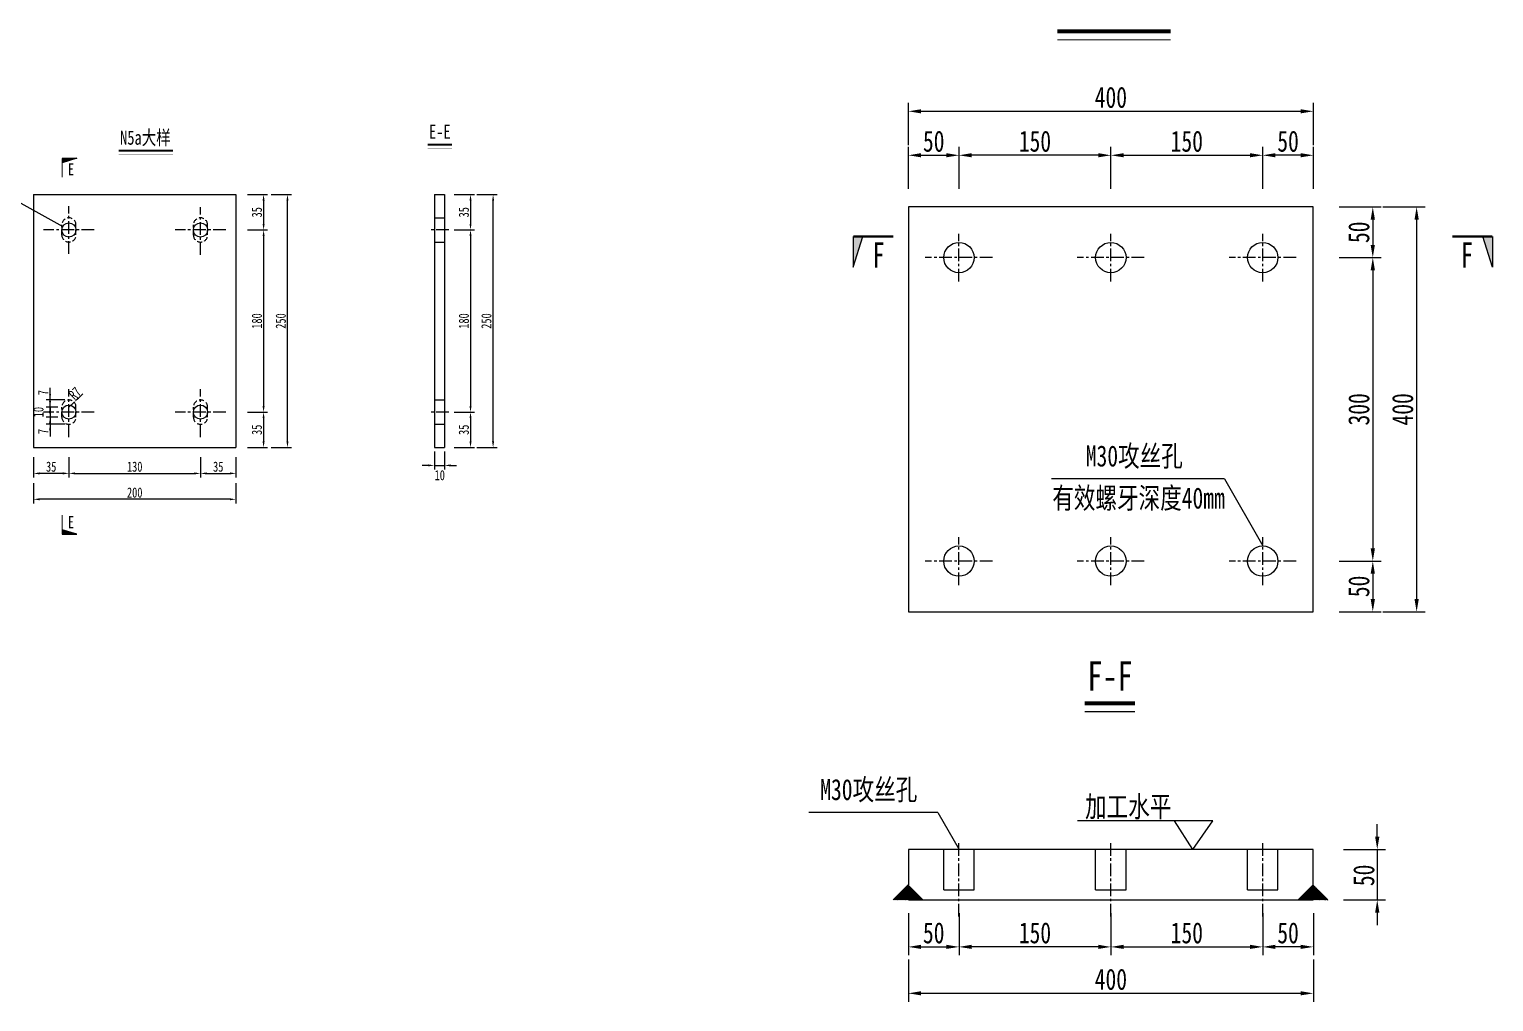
# Model space of a CAD drawing. Extents: x 98573 to 114325, y 0 to 100142.
# Drawn here: x 101014 to 102460, y 70707 to 71668 of the extents above; entities that cross this region are included whole.
import ezdxf
from ezdxf.enums import TextEntityAlignment as Align

# ---------------------------------------------------------------- set-up
doc = ezdxf.new("R2010")
doc.units = 0
doc.header["$MEASUREMENT"] = 0
doc.linetypes.add('CENTERX2', pattern=[4, 2.5, -0.5, 0.5, -0.5])
doc.linetypes.add('DASHED2', pattern=[0.375, 0.25, -0.125])
doc.layers.get('0').update_dxf_attribs({"lineweight": 13})
doc.layers.get('Defpoints').update_dxf_attribs({"color": 9, "lineweight": 5})
for name, color, linetype, lineweight in [('dashed', 4, 'DASHED2', 5), ('dim', 4, 'Continuous', 13), ('中心线', 2, 'CENTERX2', 15), ('文字', 7, 'Continuous', 5), ('文字说明', 7, 'Continuous', 5), ('标注', 4, 'Continuous', 13), ('钢板双线', 1, 'Continuous', 13)]:
    doc.layers.add(name, color=color, linetype=linetype, lineweight=lineweight)
doc.styles.get("Standard").update_dxf_attribs({"font": '仿宋_GB2312.ttf', "width": 0.75})
doc.dimstyles.new('0.1', dxfattribs={"dimscale": 0, "dimtxt": 2.5, "dimasz": 1.5, "dimexe": 1, "dimexo": 1, "dimgap": 0.4, "dimtad": 1, "dimdec": 1, "dimdsep": 46, "dimtxsty": 'Standard', "dimcen": 0.2, "dimclrd": 256, "dimclre": 256, "dimclrt": 256, "dimadec": 3, "dimazin": 2, "dimtfac": 1, "dimtdec": 1, "dimtmove": 2, "dimatfit": 3, "dimfxl": 4, "dimfxlon": 1, "dimtolj": 1, "dimtzin": 0, "dimlwd": -1, "dimlwe": -1, "dimarcsym": 0})

# ---------------------------------------------------------------- blocks, each defined once
blk = doc.blocks.new('*D1316')
at = {"layer": 'Defpoints', "color": 0, "transparency": 16777216}
for p in [(101217.8, 71504.9), (101182.8, 71469.9), (101245.1, 71469.9)]:
    blk.add_point(p, dxfattribs=at)
at = {"layer": '标注', "transparency": 16777216}
for p, q in [((101229.1, 71504.9), (101249.1, 71504.9)), ((101229.1, 71469.9), (101249.1, 71469.9))]:
    blk.add_line(p, q, dxfattribs=at)
at = {"layer": '标注', "color": 4, "transparency": 16777216}
blk.add_line((101245.1, 71498.9), (101245.1, 71475.9), dxfattribs=at)
for points in [[(101244.1, 71498.9), (101246.1, 71498.9), (101245.1, 71504.9)], [(101244.1, 71475.9), (101246.1, 71475.9), (101245.1, 71469.9)]]:
    blk.add_solid(points, dxfattribs=at)
at = {"layer": '标注', "transparency": 16777216, "insert": (101238.5, 71487.4), "char_height": 10, "attachment_point": 5, "rotation": 90}
blk.add_mtext('\\A1;35', dxfattribs=at)
blk = doc.blocks.new('*D1317')
at = {"layer": 'Defpoints', "color": 0, "transparency": 16777216}
for p in [(101172.8, 71469.9), (101182.8, 71289.9), (101245.1, 71289.9)]:
    blk.add_point(p, dxfattribs=at)
at = {"layer": '标注', "transparency": 16777216}
for p, q in [((101229.1, 71469.9), (101249.1, 71469.9)), ((101229.1, 71289.9), (101249.1, 71289.9))]:
    blk.add_line(p, q, dxfattribs=at)
at = {"layer": '标注', "color": 4, "transparency": 16777216}
blk.add_line((101245.1, 71463.9), (101245.1, 71295.9), dxfattribs=at)
for points in [[(101244.1, 71463.9), (101246.1, 71463.9), (101245.1, 71469.9)], [(101244.1, 71295.9), (101246.1, 71295.9), (101245.1, 71289.9)]]:
    blk.add_solid(points, dxfattribs=at)
at = {"layer": '标注', "transparency": 16777216, "insert": (101238.5, 71379.9), "char_height": 10, "attachment_point": 5, "rotation": 90}
blk.add_mtext('\\A1;180', dxfattribs=at)
blk = doc.blocks.new('*D1318')
at = {"layer": 'Defpoints', "color": 0, "transparency": 16777216}
for p in [(101172.8, 71289.9), (101217.8, 71254.9), (101245.1, 71254.9)]:
    blk.add_point(p, dxfattribs=at)
at = {"layer": '标注', "transparency": 16777216}
for p, q in [((101229.1, 71289.9), (101249.1, 71289.9)), ((101229.1, 71254.9), (101249.1, 71254.9))]:
    blk.add_line(p, q, dxfattribs=at)
at = {"layer": '标注', "color": 4, "transparency": 16777216}
blk.add_line((101245.1, 71283.9), (101245.1, 71260.9), dxfattribs=at)
for points in [[(101244.1, 71283.9), (101246.1, 71283.9), (101245.1, 71289.9)], [(101244.1, 71260.9), (101246.1, 71260.9), (101245.1, 71254.9)]]:
    blk.add_solid(points, dxfattribs=at)
at = {"layer": '标注', "transparency": 16777216, "insert": (101238.5, 71272.4), "char_height": 10, "attachment_point": 5, "rotation": 90}
blk.add_mtext('\\A1;35', dxfattribs=at)
blk = doc.blocks.new('*D1319')
at = {"layer": 'Defpoints', "color": 0, "transparency": 16777216}
for p in [(101052.8, 71289.9), (101017.8, 71254.9), (101017.8, 71229.3)]:
    blk.add_point(p, dxfattribs=at)
at = {"layer": '标注', "transparency": 16777216}
for p, q in [((101017.8, 71245.3), (101017.8, 71225.3)), ((101052.8, 71245.3), (101052.8, 71225.3))]:
    blk.add_line(p, q, dxfattribs=at)
at = {"layer": '标注', "color": 4, "transparency": 16777216}
blk.add_line((101046.8, 71229.3), (101023.8, 71229.3), dxfattribs=at)
for points in [[(101023.8, 71230.3), (101023.8, 71228.3), (101017.8, 71229.3)], [(101046.8, 71230.3), (101046.8, 71228.3), (101052.8, 71229.3)]]:
    blk.add_solid(points, dxfattribs=at)
at = {"layer": '标注', "transparency": 16777216, "insert": (101035.3, 71235.9), "char_height": 10, "attachment_point": 5}
blk.add_mtext('\\A1;35', dxfattribs=at)
blk = doc.blocks.new('*D1025')
at = {"layer": 'Defpoints', "color": 0, "transparency": 16777216}
for p in [(101052.8, 71289.9), (101182.8, 71289.9), (101182.8, 71229.3)]:
    blk.add_point(p, dxfattribs=at)
at = {"layer": '标注', "transparency": 16777216}
for p, q in [((101052.8, 71245.3), (101052.8, 71225.3)), ((101182.8, 71245.3), (101182.8, 71225.3))]:
    blk.add_line(p, q, dxfattribs=at)
at = {"layer": '标注', "color": 4, "transparency": 16777216}
blk.add_line((101058.8, 71229.3), (101176.8, 71229.3), dxfattribs=at)
for points in [[(101058.8, 71230.3), (101058.8, 71228.3), (101052.8, 71229.3)], [(101176.8, 71230.3), (101176.8, 71228.3), (101182.8, 71229.3)]]:
    blk.add_solid(points, dxfattribs=at)
at = {"layer": '标注', "transparency": 16777216, "insert": (101117.8, 71235.9), "char_height": 10, "attachment_point": 5}
blk.add_mtext('\\A1;130', dxfattribs=at)
blk = doc.blocks.new('*D1026')
at = {"layer": 'Defpoints', "color": 0, "transparency": 16777216}
for p in [(101182.8, 71289.9), (101217.8, 71254.9), (101217.8, 71229.3)]:
    blk.add_point(p, dxfattribs=at)
at = {"layer": '标注', "transparency": 16777216}
for p, q in [((101182.8, 71245.3), (101182.8, 71225.3)), ((101217.8, 71245.3), (101217.8, 71225.3))]:
    blk.add_line(p, q, dxfattribs=at)
at = {"layer": '标注', "color": 4, "transparency": 16777216}
blk.add_line((101188.8, 71229.3), (101211.8, 71229.3), dxfattribs=at)
for points in [[(101188.8, 71230.3), (101188.8, 71228.3), (101182.8, 71229.3)], [(101211.8, 71230.3), (101211.8, 71228.3), (101217.8, 71229.3)]]:
    blk.add_solid(points, dxfattribs=at)
at = {"layer": '标注', "transparency": 16777216, "insert": (101200.3, 71235.9), "char_height": 10, "attachment_point": 5}
blk.add_mtext('\\A1;35', dxfattribs=at)
blk = doc.blocks.new('*D1320')
at = {"layer": 'Defpoints', "color": 0, "transparency": 16777216}
for p in [(101017.8, 71254.9), (101217.8, 71254.9), (101017.8, 71203.7)]:
    blk.add_point(p, dxfattribs=at)
at = {"layer": '标注', "transparency": 16777216}
for p, q in [((101017.8, 71219.7), (101017.8, 71199.7)), ((101217.8, 71219.7), (101217.8, 71199.7))]:
    blk.add_line(p, q, dxfattribs=at)
at = {"layer": '标注', "color": 4, "transparency": 16777216}
blk.add_line((101211.8, 71203.7), (101023.8, 71203.7), dxfattribs=at)
for points in [[(101023.8, 71204.7), (101023.8, 71202.7), (101017.8, 71203.7)], [(101211.8, 71204.7), (101211.8, 71202.7), (101217.8, 71203.7)]]:
    blk.add_solid(points, dxfattribs=at)
at = {"layer": '标注', "transparency": 16777216, "insert": (101117.8, 71210.3), "char_height": 10, "attachment_point": 5}
blk.add_mtext('\\A1;200', dxfattribs=at)
blk = doc.blocks.new('*D1321')
at = {"layer": 'Defpoints', "color": 0, "transparency": 16777216}
for p in [(101217.8, 71504.9), (101268.7, 71504.9), (101217.8, 71254.9)]:
    blk.add_point(p, dxfattribs=at)
at = {"layer": '标注', "transparency": 16777216}
for p, q in [((101252.7, 71504.9), (101272.7, 71504.9)), ((101252.7, 71254.9), (101272.7, 71254.9))]:
    blk.add_line(p, q, dxfattribs=at)
at = {"layer": '标注', "color": 4, "transparency": 16777216}
blk.add_line((101268.7, 71260.9), (101268.7, 71498.9), dxfattribs=at)
for points in [[(101267.7, 71498.9), (101269.7, 71498.9), (101268.7, 71504.9)], [(101267.7, 71260.9), (101269.7, 71260.9), (101268.7, 71254.9)]]:
    blk.add_solid(points, dxfattribs=at)
at = {"layer": '标注', "transparency": 16777216, "insert": (101262.1, 71379.9), "char_height": 10, "attachment_point": 5, "rotation": 90}
blk.add_mtext('\\A1;250', dxfattribs=at)
blk = doc.blocks.new('*D1322')
at = {"layer": 'Defpoints', "color": 0, "transparency": 16777216}
for p in [(101423.8, 71504.9), (101423.8, 71469.9), (101449.5, 71469.9)]:
    blk.add_point(p, dxfattribs=at)
at = {"layer": '标注', "transparency": 16777216}
for p, q in [((101433.5, 71504.9), (101453.5, 71504.9)), ((101433.5, 71469.9), (101453.5, 71469.9))]:
    blk.add_line(p, q, dxfattribs=at)
at = {"layer": '标注', "color": 4, "transparency": 16777216}
blk.add_line((101449.5, 71498.9), (101449.5, 71475.9), dxfattribs=at)
for points in [[(101448.5, 71498.9), (101450.5, 71498.9), (101449.5, 71504.9)], [(101448.5, 71475.9), (101450.5, 71475.9), (101449.5, 71469.9)]]:
    blk.add_solid(points, dxfattribs=at)
at = {"layer": '标注', "transparency": 16777216, "insert": (101442.9, 71487.4), "char_height": 10, "attachment_point": 5, "rotation": 90}
blk.add_mtext('\\A1;35', dxfattribs=at)
blk = doc.blocks.new('*D1323')
at = {"layer": 'Defpoints', "color": 0, "transparency": 16777216}
for p in [(101423.8, 71469.9), (101419.2, 71289.9), (101449.5, 71289.9)]:
    blk.add_point(p, dxfattribs=at)
at = {"layer": '标注', "transparency": 16777216}
for p, q in [((101433.5, 71469.9), (101453.5, 71469.9)), ((101433.5, 71289.9), (101453.5, 71289.9))]:
    blk.add_line(p, q, dxfattribs=at)
at = {"layer": '标注', "color": 4, "transparency": 16777216}
blk.add_line((101449.5, 71463.9), (101449.5, 71295.9), dxfattribs=at)
for points in [[(101448.5, 71463.9), (101450.5, 71463.9), (101449.5, 71469.9)], [(101448.5, 71295.9), (101450.5, 71295.9), (101449.5, 71289.9)]]:
    blk.add_solid(points, dxfattribs=at)
at = {"layer": '标注', "transparency": 16777216, "insert": (101442.9, 71379.9), "char_height": 10, "attachment_point": 5, "rotation": 90}
blk.add_mtext('\\A1;180', dxfattribs=at)
blk = doc.blocks.new('*D1324')
at = {"layer": 'Defpoints', "color": 0, "transparency": 16777216}
for p in [(101419.2, 71289.9), (101418.8, 71254.9), (101449.5, 71254.9)]:
    blk.add_point(p, dxfattribs=at)
at = {"layer": '标注', "transparency": 16777216}
for p, q in [((101433.5, 71289.9), (101453.5, 71289.9)), ((101433.5, 71254.9), (101453.5, 71254.9))]:
    blk.add_line(p, q, dxfattribs=at)
at = {"layer": '标注', "color": 4, "transparency": 16777216}
blk.add_line((101449.5, 71283.9), (101449.5, 71260.9), dxfattribs=at)
for points in [[(101448.5, 71283.9), (101450.5, 71283.9), (101449.5, 71289.9)], [(101448.5, 71260.9), (101450.5, 71260.9), (101449.5, 71254.9)]]:
    blk.add_solid(points, dxfattribs=at)
at = {"layer": '标注', "transparency": 16777216, "insert": (101442.9, 71272.4), "char_height": 10, "attachment_point": 5, "rotation": 90}
blk.add_mtext('\\A1;35', dxfattribs=at)
blk = doc.blocks.new('*D1325')
at = {"layer": 'Defpoints', "color": 0, "transparency": 16777216}
for p in [(101423.8, 71504.9), (101471.8, 71504.9), (101423.8, 71254.9)]:
    blk.add_point(p, dxfattribs=at)
at = {"layer": '标注', "transparency": 16777216}
for p, q in [((101455.8, 71504.9), (101475.8, 71504.9)), ((101455.8, 71254.9), (101475.8, 71254.9))]:
    blk.add_line(p, q, dxfattribs=at)
at = {"layer": '标注', "color": 4, "transparency": 16777216}
blk.add_line((101471.8, 71260.9), (101471.8, 71498.9), dxfattribs=at)
for points in [[(101470.8, 71498.9), (101472.8, 71498.9), (101471.8, 71504.9)], [(101470.8, 71260.9), (101472.8, 71260.9), (101471.8, 71254.9)]]:
    blk.add_solid(points, dxfattribs=at)
at = {"layer": '标注', "transparency": 16777216, "insert": (101465.2, 71379.9), "char_height": 10, "attachment_point": 5, "rotation": 90}
blk.add_mtext('\\A1;250', dxfattribs=at)
blk = doc.blocks.new('*D1326')
at = {"layer": 'Defpoints', "color": 0, "transparency": 16777216}
for p in [(101413.8, 71254.9), (101423.8, 71254.9), (101423.8, 71237.2)]:
    blk.add_point(p, dxfattribs=at)
at = {"layer": '标注', "transparency": 16777216}
for p, q in [((101413.8, 71250.9), (101413.8, 71233.2)), ((101423.8, 71250.9), (101423.8, 71233.2))]:
    blk.add_line(p, q, dxfattribs=at)
at = {"layer": '标注', "color": 4, "transparency": 16777216}
for p, q in [((101407.8, 71237.2), (101401.8, 71237.2)), ((101413.8, 71237.2), (101423.8, 71237.2)), ((101429.8, 71237.2), (101435.8, 71237.2))]:
    blk.add_line(p, q, dxfattribs=at)
for points in [[(101407.8, 71238.2), (101407.8, 71236.2), (101413.8, 71237.2)], [(101429.8, 71238.2), (101429.8, 71236.2), (101423.8, 71237.2)]]:
    blk.add_solid(points, dxfattribs=at)
at = {"layer": '标注', "transparency": 16777216, "insert": (101419.1, 71227.5), "char_height": 10, "attachment_point": 5}
blk.add_mtext('\\A1;10', dxfattribs=at)
blk = doc.blocks.new('*D1272')
at = {"layer": 'Defpoints', "color": 0, "transparency": 16777216}
for p in [(102282, 71587.2), (101882, 71492.6), (102282, 71492.6)]:
    blk.add_point(p, dxfattribs=at)
at = {"layer": '标注', "transparency": 16777216}
for p, q in [((101882, 71553.8), (101882, 71595.5)), ((102282, 71553.8), (102282, 71595.5))]:
    blk.add_line(p, q, dxfattribs=at)
at = {"layer": '标注', "color": 4, "transparency": 16777216}
blk.add_line((101894.5, 71587.2), (102269.5, 71587.2), dxfattribs=at)
for points in [[(101894.5, 71589.2), (101894.5, 71585.1), (101882, 71587.2)], [(102269.5, 71589.2), (102269.5, 71585.1), (102282, 71587.2)]]:
    blk.add_solid(points, dxfattribs=at)
at = {"layer": '标注', "transparency": 16777216, "insert": (102082, 71600.9), "char_height": 20.83, "attachment_point": 5}
blk.add_mtext('\\A1;400', dxfattribs=at)
blk = doc.blocks.new('*D1273')
at = {"layer": 'Defpoints', "color": 0, "transparency": 16777216}
for p in [(102282, 71492.6), (102282, 71092.6), (102384, 71092.6)]:
    blk.add_point(p, dxfattribs=at)
at = {"layer": '标注', "transparency": 16777216}
for p, q in [((102350.7, 71492.6), (102392.3, 71492.6)), ((102350.7, 71092.6), (102392.3, 71092.6))]:
    blk.add_line(p, q, dxfattribs=at)
at = {"layer": '标注', "color": 4, "transparency": 16777216}
blk.add_line((102384, 71480.1), (102384, 71105.1), dxfattribs=at)
for points in [[(102381.9, 71480.1), (102386.1, 71480.1), (102384, 71492.6)], [(102381.9, 71105.1), (102386.1, 71105.1), (102384, 71092.6)]]:
    blk.add_solid(points, dxfattribs=at)
at = {"layer": '标注', "transparency": 16777216, "insert": (102370.2, 71292.6), "char_height": 20.83, "attachment_point": 5, "rotation": 90}
blk.add_mtext('\\A1;400', dxfattribs=at)
blk = doc.blocks.new('*D1006')
at = {"layer": 'Defpoints', "color": 0, "transparency": 16777216}
for p in [(102282, 70857.7), (102282, 70807.7), (102345.1, 70807.7)]:
    blk.add_point(p, dxfattribs=at)
at = {"layer": '标注', "color": 4, "transparency": 16777216}
for p, q in [((102345.1, 70870.2), (102345.1, 70882.7)), ((102345.1, 70857.7), (102345.1, 70807.7)), ((102345.1, 70795.2), (102345.1, 70782.7))]:
    blk.add_line(p, q, dxfattribs=at)
at = {"layer": '标注', "transparency": 16777216}
for p, q in [((102311.7, 70857.7), (102353.4, 70857.7)), ((102311.7, 70807.7), (102353.4, 70807.7))]:
    blk.add_line(p, q, dxfattribs=at)
at = {"layer": '标注', "color": 4, "transparency": 16777216}
for points in [[(102343, 70870.2), (102347.2, 70870.2), (102345.1, 70857.7)], [(102343, 70795.2), (102347.2, 70795.2), (102345.1, 70807.7)]]:
    blk.add_solid(points, dxfattribs=at)
at = {"layer": '标注', "transparency": 16777216, "insert": (102331.9, 70832), "char_height": 20.83, "attachment_point": 5, "rotation": 90}
blk.add_mtext('\\A1;50', dxfattribs=at)
blk = doc.blocks.new('*D1007')
at = {"layer": 'Defpoints', "color": 0, "transparency": 16777216}
for p in [(101882, 70758), (102282, 70758), (101882, 70715.4)]:
    blk.add_point(p, dxfattribs=at)
at = {"layer": '标注', "transparency": 16777216}
for p, q in [((101882, 70748.8), (101882, 70707.1)), ((102282, 70748.8), (102282, 70707.1))]:
    blk.add_line(p, q, dxfattribs=at)
at = {"layer": '标注', "color": 4, "transparency": 16777216}
blk.add_line((102269.5, 70715.4), (101894.5, 70715.4), dxfattribs=at)
for points in [[(101894.5, 70717.5), (101894.5, 70713.4), (101882, 70715.4)], [(102269.5, 70717.5), (102269.5, 70713.4), (102282, 70715.4)]]:
    blk.add_solid(points, dxfattribs=at)
at = {"layer": '标注', "transparency": 16777216, "insert": (102082, 70729.2), "char_height": 20.83, "attachment_point": 5}
blk.add_mtext('\\A1;400', dxfattribs=at)
blk = doc.blocks.new('2')
blk.add_hatch(color=256).paths.add_polyline_path([(284.16, 510.9), (287.79, 509.77), (287.79, 510.9)])
for p, q in [((287.79, 510.9), (284.16, 510.9)), ((284.16, 510.9), (287.79, 509.77))]:
    blk.add_line(p, q)
at = {"const_width": 0.3}
blk.add_lwpolyline([(287.79, 506.15), (287.79, 510.9)], dxfattribs=at)
at = {"width": 0.7}
blk.add_attdef('A', text='', height=3.5, dxfattribs=at).set_placement((285.6, 507.89), align=Align.MIDDLE_CENTER)
blk = doc.blocks.new('*D1342')
at = {"layer": 'Defpoints', "color": 0, "transparency": 16777216}
for p in [(101057.9, 71299.7), (101052.8, 71294.9)]:
    blk.add_point(p, dxfattribs=at)
at = {"layer": '标注', "color": 4, "transparency": 16777216}
for p, q in [((101052.8, 71294.9), (101057.9, 71299.7)), ((101062.2, 71303.8), (101066.6, 71307.9))]:
    blk.add_line(p, q, dxfattribs=at)
blk.add_solid([(101061.6, 71304.5), (101062.9, 71303.1), (101057.9, 71299.7)], dxfattribs=at)
at = {"layer": '标注', "transparency": 16777216, "insert": (101058.6, 71308.5), "char_height": 10, "attachment_point": 5, "rotation": 43.4056}
blk.add_mtext('\\A1;R7', dxfattribs=at)
blk = doc.blocks.new('*D1343')
at = {"layer": 'Defpoints', "color": 0, "transparency": 16777216}
for p in [(101034.2, 71284.9), (101045.8, 71294.9), (101045.8, 71284.9)]:
    blk.add_point(p, dxfattribs=at)
at = {"layer": '标注', "color": 4, "transparency": 16777216}
for p, q in [((101034.2, 71300.9), (101034.2, 71306.9)), ((101034.2, 71294.9), (101034.2, 71284.9)), ((101034.2, 71278.9), (101034.2, 71272.9))]:
    blk.add_line(p, q, dxfattribs=at)
at = {"layer": '标注', "transparency": 16777216}
for p, q in [((101041.8, 71294.9), (101030.2, 71294.9)), ((101041.8, 71284.9), (101030.2, 71284.9))]:
    blk.add_line(p, q, dxfattribs=at)
at = {"layer": '标注', "color": 4, "transparency": 16777216}
for points in [[(101033.2, 71300.9), (101035.2, 71300.9), (101034.2, 71294.9)], [(101033.2, 71278.9), (101035.2, 71278.9), (101034.2, 71284.9)]]:
    blk.add_solid(points, dxfattribs=at)
at = {"layer": '标注', "transparency": 16777216, "insert": (101022.8, 71289.9), "char_height": 10, "attachment_point": 5, "rotation": 90}
blk.add_mtext('\\A1;10', dxfattribs=at)
blk = doc.blocks.new('*D1357')
at = {"layer": 'Defpoints', "color": 0, "transparency": 16777216}
for p in [(101932, 71543.7), (101882, 71492.6), (101932, 71442.6)]:
    blk.add_point(p, dxfattribs=at)
at = {"layer": '标注', "transparency": 16777216}
for p, q in [((101882, 71510.4), (101882, 71552.1)), ((101932, 71510.4), (101932, 71552.1))]:
    blk.add_line(p, q, dxfattribs=at)
at = {"layer": '标注', "color": 4, "transparency": 16777216}
blk.add_line((101894.5, 71543.7), (101919.5, 71543.7), dxfattribs=at)
for points in [[(101894.5, 71545.8), (101894.5, 71541.7), (101882, 71543.7)], [(101919.5, 71545.8), (101919.5, 71541.7), (101932, 71543.7)]]:
    blk.add_solid(points, dxfattribs=at)
at = {"layer": '标注', "transparency": 16777216, "insert": (101907, 71557.5), "char_height": 20.83, "attachment_point": 5}
blk.add_mtext('\\A1;50', dxfattribs=at)
blk = doc.blocks.new('*D1040')
at = {"layer": 'Defpoints', "color": 0, "transparency": 16777216}
for p in [(101932, 71543.7), (101932, 71442.6), (102082, 71442.6)]:
    blk.add_point(p, dxfattribs=at)
at = {"layer": '标注', "transparency": 16777216}
for p, q in [((101932, 71510.4), (101932, 71552.1)), ((102082, 71510.4), (102082, 71552.1))]:
    blk.add_line(p, q, dxfattribs=at)
at = {"layer": '标注', "color": 4, "transparency": 16777216}
blk.add_line((102069.5, 71543.7), (101944.5, 71543.7), dxfattribs=at)
for points in [[(101944.5, 71545.8), (101944.5, 71541.7), (101932, 71543.7)], [(102069.5, 71545.8), (102069.5, 71541.7), (102082, 71543.7)]]:
    blk.add_solid(points, dxfattribs=at)
at = {"layer": '标注', "transparency": 16777216, "insert": (102007, 71557.5), "char_height": 20.83, "attachment_point": 5}
blk.add_mtext('\\A1;150', dxfattribs=at)
blk = doc.blocks.new('*D1041')
at = {"layer": 'Defpoints', "color": 0, "transparency": 16777216}
for p in [(102232, 71543.7), (102282, 71492.6), (102232, 71442.6)]:
    blk.add_point(p, dxfattribs=at)
at = {"layer": '标注', "transparency": 16777216}
for p, q in [((102232, 71510.4), (102232, 71552.1)), ((102282, 71510.4), (102282, 71552.1))]:
    blk.add_line(p, q, dxfattribs=at)
at = {"layer": '标注', "color": 4, "transparency": 16777216}
blk.add_line((102269.5, 71543.7), (102244.5, 71543.7), dxfattribs=at)
for points in [[(102244.5, 71545.8), (102244.5, 71541.7), (102232, 71543.7)], [(102269.5, 71545.8), (102269.5, 71541.7), (102282, 71543.7)]]:
    blk.add_solid(points, dxfattribs=at)
at = {"layer": '标注', "transparency": 16777216, "insert": (102257, 71557.5), "char_height": 20.83, "attachment_point": 5}
blk.add_mtext('\\A1;50', dxfattribs=at)
blk = doc.blocks.new('*D1042')
at = {"layer": 'Defpoints', "color": 0, "transparency": 16777216}
for p in [(102232, 71543.7), (102082, 71442.6), (102232, 71442.6)]:
    blk.add_point(p, dxfattribs=at)
at = {"layer": '标注', "transparency": 16777216}
for p, q in [((102082, 71510.4), (102082, 71552.1)), ((102232, 71510.4), (102232, 71552.1))]:
    blk.add_line(p, q, dxfattribs=at)
at = {"layer": '标注', "color": 4, "transparency": 16777216}
blk.add_line((102094.5, 71543.7), (102219.5, 71543.7), dxfattribs=at)
for points in [[(102094.5, 71545.8), (102094.5, 71541.7), (102082, 71543.7)], [(102219.5, 71545.8), (102219.5, 71541.7), (102232, 71543.7)]]:
    blk.add_solid(points, dxfattribs=at)
at = {"layer": '标注', "transparency": 16777216, "insert": (102157, 71557.5), "char_height": 20.83, "attachment_point": 5}
blk.add_mtext('\\A1;150', dxfattribs=at)
blk = doc.blocks.new('*D1043')
at = {"layer": 'Defpoints', "color": 0, "transparency": 16777216}
for p in [(101882, 70898.5), (101932, 70848.5), (101932, 70761.3)]:
    blk.add_point(p, dxfattribs=at)
at = {"layer": '标注', "transparency": 16777216}
for p, q in [((101882, 70794.7), (101882, 70753)), ((101932, 70794.7), (101932, 70753))]:
    blk.add_line(p, q, dxfattribs=at)
at = {"layer": '标注', "color": 4, "transparency": 16777216}
blk.add_line((101894.5, 70761.3), (101919.5, 70761.3), dxfattribs=at)
for points in [[(101894.5, 70763.4), (101894.5, 70759.3), (101882, 70761.3)], [(101919.5, 70763.4), (101919.5, 70759.3), (101932, 70761.3)]]:
    blk.add_solid(points, dxfattribs=at)
at = {"layer": '标注', "transparency": 16777216, "insert": (101907, 70775.1), "char_height": 20.83, "attachment_point": 5}
blk.add_mtext('\\A1;50', dxfattribs=at)
blk = doc.blocks.new('*D1044')
at = {"layer": 'Defpoints', "color": 0, "transparency": 16777216}
for p in [(101932, 70848.5), (102082, 70848.5), (101932, 70761.3)]:
    blk.add_point(p, dxfattribs=at)
at = {"layer": '标注', "transparency": 16777216}
for p, q in [((101932, 70794.7), (101932, 70753)), ((102082, 70794.7), (102082, 70753))]:
    blk.add_line(p, q, dxfattribs=at)
at = {"layer": '标注', "color": 4, "transparency": 16777216}
blk.add_line((102069.5, 70761.3), (101944.5, 70761.3), dxfattribs=at)
for points in [[(101944.5, 70763.4), (101944.5, 70759.3), (101932, 70761.3)], [(102069.5, 70763.4), (102069.5, 70759.3), (102082, 70761.3)]]:
    blk.add_solid(points, dxfattribs=at)
at = {"layer": '标注', "transparency": 16777216, "insert": (102007, 70775.1), "char_height": 20.83, "attachment_point": 5}
blk.add_mtext('\\A1;150', dxfattribs=at)
blk = doc.blocks.new('*D1045')
at = {"layer": 'Defpoints', "color": 0, "transparency": 16777216}
for p in [(102282, 70898.5), (102232, 70848.5), (102232, 70761.3)]:
    blk.add_point(p, dxfattribs=at)
at = {"layer": '标注', "transparency": 16777216}
for p, q in [((102232, 70794.7), (102232, 70753)), ((102282, 70794.7), (102282, 70753))]:
    blk.add_line(p, q, dxfattribs=at)
at = {"layer": '标注', "color": 4, "transparency": 16777216}
blk.add_line((102269.5, 70761.3), (102244.5, 70761.3), dxfattribs=at)
for points in [[(102244.5, 70763.4), (102244.5, 70759.3), (102232, 70761.3)], [(102269.5, 70763.4), (102269.5, 70759.3), (102282, 70761.3)]]:
    blk.add_solid(points, dxfattribs=at)
at = {"layer": '标注', "transparency": 16777216, "insert": (102257, 70775.1), "char_height": 20.83, "attachment_point": 5}
blk.add_mtext('\\A1;50', dxfattribs=at)
blk = doc.blocks.new('*D1046')
at = {"layer": 'Defpoints', "color": 0, "transparency": 16777216}
for p in [(102082, 70848.5), (102232, 70848.5), (102232, 70761.3)]:
    blk.add_point(p, dxfattribs=at)
at = {"layer": '标注', "transparency": 16777216}
for p, q in [((102082, 70794.7), (102082, 70753)), ((102232, 70794.7), (102232, 70753))]:
    blk.add_line(p, q, dxfattribs=at)
at = {"layer": '标注', "color": 4, "transparency": 16777216}
blk.add_line((102094.5, 70761.3), (102219.5, 70761.3), dxfattribs=at)
for points in [[(102094.5, 70763.4), (102094.5, 70759.3), (102082, 70761.3)], [(102219.5, 70763.4), (102219.5, 70759.3), (102232, 70761.3)]]:
    blk.add_solid(points, dxfattribs=at)
at = {"layer": '标注', "transparency": 16777216, "insert": (102157, 70775.1), "char_height": 20.83, "attachment_point": 5}
blk.add_mtext('\\A1;150', dxfattribs=at)
blk = doc.blocks.new('*D1358')
at = {"layer": 'Defpoints', "color": 0, "transparency": 16777216}
for p in [(102235.6, 71492.6), (102232, 71442.6), (102340.7, 71442.6)]:
    blk.add_point(p, dxfattribs=at)
at = {"layer": '标注', "transparency": 16777216}
for p, q in [((102307.4, 71492.6), (102349.1, 71492.6)), ((102307.4, 71442.6), (102349.1, 71442.6))]:
    blk.add_line(p, q, dxfattribs=at)
at = {"layer": '标注', "color": 4, "transparency": 16777216}
blk.add_line((102340.7, 71480.1), (102340.7, 71455.1), dxfattribs=at)
for points in [[(102338.6, 71480.1), (102342.8, 71480.1), (102340.7, 71492.6)], [(102338.6, 71455.1), (102342.8, 71455.1), (102340.7, 71442.6)]]:
    blk.add_solid(points, dxfattribs=at)
at = {"layer": '标注', "transparency": 16777216, "insert": (102327, 71467.6), "char_height": 20.83, "attachment_point": 5, "rotation": 90}
blk.add_mtext('\\A1;50', dxfattribs=at)
blk = doc.blocks.new('*D1359')
at = {"layer": 'Defpoints', "color": 0, "transparency": 16777216}
for p in [(102264.9, 71442.6), (102264.9, 71142.6), (102340.7, 71142.6)]:
    blk.add_point(p, dxfattribs=at)
at = {"layer": '标注', "transparency": 16777216}
for p, q in [((102307.4, 71442.6), (102349.1, 71442.6)), ((102307.4, 71142.6), (102349.1, 71142.6))]:
    blk.add_line(p, q, dxfattribs=at)
at = {"layer": '标注', "color": 4, "transparency": 16777216}
blk.add_line((102340.7, 71430.1), (102340.7, 71155.1), dxfattribs=at)
for points in [[(102338.6, 71430.1), (102342.8, 71430.1), (102340.7, 71442.6)], [(102338.6, 71155.1), (102342.8, 71155.1), (102340.7, 71142.6)]]:
    blk.add_solid(points, dxfattribs=at)
at = {"layer": '标注', "transparency": 16777216, "insert": (102327, 71292.6), "char_height": 20.83, "attachment_point": 5, "rotation": 90}
blk.add_mtext('\\A1;300', dxfattribs=at)
blk = doc.blocks.new('*D1360')
at = {"layer": 'Defpoints', "color": 0, "transparency": 16777216}
for p in [(102264.9, 71142.6), (102264.9, 71092.6), (102340.7, 71092.6)]:
    blk.add_point(p, dxfattribs=at)
at = {"layer": '标注', "transparency": 16777216}
for p, q in [((102307.4, 71142.6), (102349.1, 71142.6)), ((102307.4, 71092.6), (102349.1, 71092.6))]:
    blk.add_line(p, q, dxfattribs=at)
at = {"layer": '标注', "color": 4, "transparency": 16777216}
blk.add_line((102340.7, 71130.1), (102340.7, 71105.1), dxfattribs=at)
for points in [[(102338.6, 71130.1), (102342.8, 71130.1), (102340.7, 71142.6)], [(102338.6, 71105.1), (102342.8, 71105.1), (102340.7, 71092.6)]]:
    blk.add_solid(points, dxfattribs=at)
at = {"layer": '标注', "transparency": 16777216, "insert": (102327, 71117.6), "char_height": 20.83, "attachment_point": 5, "rotation": 90}
blk.add_mtext('\\A1;50', dxfattribs=at)
blk = doc.blocks.new('*D1110')
at = {"layer": 'Defpoints', "color": 0, "transparency": 16777216}
for p in [(101034.2, 71301.9), (101052.8, 71301.9), (101045.8, 71294.9)]:
    blk.add_point(p, dxfattribs=at)
at = {"layer": '标注', "color": 4, "transparency": 16777216}
for p, q in [((101034.2, 71307.9), (101034.2, 71313.9)), ((101034.2, 71294.9), (101034.2, 71301.9)), ((101034.2, 71288.9), (101034.2, 71282.9))]:
    blk.add_line(p, q, dxfattribs=at)
at = {"layer": '标注', "transparency": 16777216}
for p, q in [((101048.8, 71301.9), (101030.2, 71301.9)), ((101041.8, 71294.9), (101030.2, 71294.9))]:
    blk.add_line(p, q, dxfattribs=at)
at = {"layer": '标注', "color": 4, "transparency": 16777216}
for points in [[(101033.2, 71307.9), (101035.2, 71307.9), (101034.2, 71301.9)], [(101033.2, 71288.9), (101035.2, 71288.9), (101034.2, 71294.9)]]:
    blk.add_solid(points, dxfattribs=at)
at = {"layer": '标注', "transparency": 16777216, "insert": (101027.4, 71309.1), "char_height": 10, "attachment_point": 5, "rotation": 90}
blk.add_mtext('\\A1;7', dxfattribs=at)
blk = doc.blocks.new('*D899')
at = {"layer": 'Defpoints', "color": 0, "transparency": 16777216}
for p in [(101045.8, 71284.9), (101034.2, 71277.9), (101052.8, 71277.9)]:
    blk.add_point(p, dxfattribs=at)
at = {"layer": '标注', "color": 4, "transparency": 16777216}
for p, q in [((101034.2, 71290.9), (101034.2, 71296.9)), ((101034.2, 71284.9), (101034.2, 71277.9)), ((101034.2, 71271.9), (101034.2, 71265.9))]:
    blk.add_line(p, q, dxfattribs=at)
at = {"layer": '标注', "transparency": 16777216}
for p, q in [((101041.8, 71284.9), (101030.2, 71284.9)), ((101048.8, 71277.9), (101030.2, 71277.9))]:
    blk.add_line(p, q, dxfattribs=at)
at = {"layer": '标注', "color": 4, "transparency": 16777216}
for points in [[(101033.2, 71290.9), (101035.2, 71290.9), (101034.2, 71284.9)], [(101033.2, 71271.9), (101035.2, 71271.9), (101034.2, 71277.9)]]:
    blk.add_solid(points, dxfattribs=at)
at = {"layer": '标注', "transparency": 16777216, "insert": (101027.4, 71270.7), "char_height": 10, "attachment_point": 5, "rotation": 90}
blk.add_mtext('\\A1;7', dxfattribs=at)

msp = doc.modelspace()

# ---------------------------------------------------------------- hatches: boundary and pattern name
at = {"layer": '标注'}
h = msp.add_hatch(dxfattribs=at)
h.set_pattern_fill('ANSI31', color=256, scale=5, style=0)
h.set_pattern_definition([(45, (99592.3052, 73753.28406), (-0.44194174, 0.44194174), [])])
h.paths.add_polyline_path([(101881.92457, 70822.68765), (101881.92457, 70807.68765), (101896.92457, 70807.68765)])
h.paths.add_polyline_path([(101881.92457, 70822.68765), (101866.92457, 70807.68765), (101881.92457, 70807.68765)])
h = msp.add_hatch(dxfattribs=at)
h.set_pattern_fill('ANSI31', color=256, scale=5, style=0)
h.set_pattern_definition([(45, (99992.3052, 73753.28406), (-0.44194174, 0.44194174), [])])
h.paths.add_polyline_path([(102281.92457, 70822.68765), (102281.92457, 70807.68765), (102296.92457, 70807.68765)])
h.paths.add_polyline_path([(102281.92457, 70822.68765), (102266.92457, 70807.68765), (102281.92457, 70807.68765)])

# ---------------------------------------------------------------- linework, layer by layer
for centre in [(101052.79763, 71469.87072), (101182.79763, 71469.87072), (101052.79763, 71289.87072), (101182.79763, 71289.87072)]:
    msp.add_circle(centre, 7)
at = {"layer": 'dashed', "ltscale": 20}
for p, q in [((101045.79763, 71464.87072), (101045.79763, 71474.87072)), ((101059.79763, 71464.98528), (101059.79763, 71474.98528)), ((101175.79763, 71464.87072), (101175.79763, 71474.87072)), ((101189.79763, 71464.98528), (101189.79763, 71474.98528)), ((101045.79763, 71284.87072), (101045.79763, 71294.87072)), ((101059.79763, 71284.98528), (101059.79763, 71294.98528)), ((101175.79763, 71284.87072), (101175.79763, 71294.87072)), ((101189.79763, 71284.98528), (101189.79763, 71294.98528))]:
    msp.add_line(p, q, dxfattribs=at)
for centre, start, end in [((101052.79763, 71474.87072), 0, 180), ((101182.79763, 71474.87072), 0, 180), ((101052.79763, 71464.87072), 180, 0), ((101182.79763, 71464.87072), 180, 0), ((101052.79763, 71294.87072), 0, 180), ((101182.79763, 71294.87072), 0, 180), ((101052.79763, 71284.87072), 180, 0), ((101182.79763, 71284.87072), 180, 0)]:
    msp.add_arc(centre, 7, start, end, dxfattribs=at)
at = {"layer": 'dim'}
for q in [(102144.83509, 70885.79996), (102182.79825, 70885.79996)]:
    msp.add_line((102163.03661, 70857.68765), q, dxfattribs=at)
at = {"layer": '中心线', "ltscale": 5}
for p, q in [((101052.79763, 71446.22898), (101052.79763, 71493.51247)), ((101182.79763, 71445.18809), (101182.79763, 71492.47158)), ((101077.90333, 71469.87072), (101027.69193, 71469.87072)), ((101207.90333, 71469.87072), (101157.69193, 71469.87072)), ((101428.15763, 71469.87072), (101410.15652, 71469.87072)), ((101931.95511, 71418.9552), (101931.95511, 71466.23869)), ((102081.95511, 71418.9552), (102081.95511, 71466.23869)), ((102231.95511, 71418.9552), (102231.95511, 71466.23869)), ((101964.94401, 71442.59695), (101898.70543, 71442.59695)), ((102114.94401, 71442.59695), (102048.70543, 71442.59695)), ((102264.94401, 71442.59695), (102198.70543, 71442.59695)), ((101052.79763, 71265.18809), (101052.79763, 71312.47158)), ((101182.79763, 71265.18809), (101182.79763, 71312.47158)), ((101077.90333, 71289.87072), (101027.69193, 71289.87072)), ((101207.90333, 71289.87072), (101157.69193, 71289.87072)), ((101428.15763, 71289.87072), (101410.15652, 71289.87072)), ((101931.95511, 71118.9552), (101931.95511, 71166.23869)), ((102081.95511, 71118.9552), (102081.95511, 71166.23869)), ((102231.95511, 71118.9552), (102231.95511, 71166.23869)), ((101964.94401, 71142.59695), (101898.70543, 71142.59695)), ((102114.94401, 71142.59695), (102048.70543, 71142.59695)), ((102264.94401, 71142.59695), (102198.70543, 71142.59695)), ((101931.95511, 70791.36899), (101931.95511, 70865.32939)), ((102081.95511, 70791.36899), (102081.95511, 70865.32939)), ((102231.95511, 70791.36899), (102231.95511, 70865.32939))]:
    msp.add_line(p, q, dxfattribs=at)
at = {"layer": '文字'}
for points, const_width in [([(102029.11418, 71666.17394), (102141.00532, 71666.17394)], 4.16667), ([(101102.04594, 71548.16436), (101155.75369, 71548.16436)], 2), ([(101407.15474, 71554.05748), (101431.0343, 71554.05748)], 2), ([(102056.14508, 71002.04483), (102105.89415, 71002.04483)], 4.16667)]:
    msp.add_lwpolyline(points, dxfattribs=dict(at, const_width=const_width))
at = {"layer": '文字', "ltscale": 100}
for points, const_width in [([(102029.11418, 71657.84061), (102141.00532, 71657.84061)], 1.25), ([(101102.04594, 71544.16436), (101155.75369, 71544.16436)], 0.6), ([(101407.15474, 71550.05748), (101431.0343, 71550.05748)], 0.6), ([(102056.14508, 70993.7115), (102105.89415, 70993.7115)], 1.25)]:
    msp.add_lwpolyline(points, dxfattribs=dict(at, const_width=const_width))
at = {"layer": '标注'}
for p, q in [((101005.17902, 71496.2465), (101046.67422, 71473.26246)), ((102194.27743, 71223.98566), (102023.43752, 71223.98566)), ((102194.27743, 71223.98566), (102231.93128, 71157.55428)), ((101911.21828, 70894.27291), (101783.60318, 70894.27291)), ((101911.21828, 70894.27291), (101931.97925, 70857.64505)), ((102182.79825, 70885.79996), (102048.9639, 70885.79996))]:
    msp.add_line(p, q, dxfattribs=at)
for centre in [(101931.95511, 71442.59695), (102081.95511, 71442.59695), (102231.95511, 71442.59695), (101931.95511, 71142.59695), (102081.95511, 71142.59695), (102231.95511, 71142.59695)]:
    msp.add_circle(centre, 15, dxfattribs=at)
at = {"layer": '钢板双线'}
for p, q in [((101017.79763, 71504.87072), (101217.79763, 71504.87072)), ((101017.79763, 71504.87072), (101017.79763, 71254.87072)), ((101217.79763, 71504.87072), (101217.79763, 71254.87072)), ((101413.76475, 71504.87072), (101413.76475, 71254.87072)), ((101413.76475, 71504.87072), (101423.76475, 71504.87072)), ((101423.76475, 71504.87072), (101423.76475, 71254.87072)), ((101881.95511, 71492.59695), (101881.95511, 71092.59695)), ((102281.95511, 71492.59695), (101881.95511, 71492.59695)), ((102281.95511, 71092.59695), (102281.95511, 71492.59695)), ((101413.76475, 71481.87072), (101423.76475, 71481.87072)), ((101413.76475, 71457.87072), (101423.76475, 71457.87072)), ((101413.76475, 71301.87072), (101423.76475, 71301.87072)), ((101413.76475, 71277.87072), (101423.76475, 71277.87072)), ((101017.79763, 71254.87072), (101217.79763, 71254.87072)), ((101413.76475, 71254.87072), (101423.76475, 71254.87072)), ((101881.95511, 71092.59695), (102281.95511, 71092.59695)), ((101881.95511, 70857.68765), (101881.95511, 70807.68765)), ((102281.95511, 70857.68765), (101881.95511, 70857.68765)), ((101916.95511, 70817.68765), (101916.95511, 70857.68765)), ((101946.95511, 70817.68765), (101946.95511, 70857.68765)), ((102066.95511, 70817.68765), (102066.95511, 70857.68765)), ((102096.95511, 70817.68765), (102096.95511, 70857.68765)), ((102216.95511, 70817.68765), (102216.95511, 70857.68765)), ((102246.95511, 70817.68765), (102246.95511, 70857.68765)), ((102281.95511, 70807.68765), (102281.95511, 70857.68765)), ((101881.95511, 70807.68765), (102281.95511, 70807.68765)), ((101916.95511, 70817.68765), (101946.95511, 70817.68765)), ((102066.95511, 70817.68765), (102096.95511, 70817.68765)), ((102216.95511, 70817.68765), (102246.95511, 70817.68765))]:
    msp.add_line(p, q, dxfattribs=at)

# ---------------------------------------------------------------- block references
ref = msp.add_blockref('2', (102197.295, 69497.18905), dxfattribs=dict(xscale=-4, yscale=4, zscale=4))
ref.add_attrib('A', 'E', dxfattribs={"height": 12, "width": 0.7}).set_placement((101054.90233, 71529.85305), align=Align.MIDDLE_CENTER)
ref = msp.add_blockref('2', (106085.04928, 69065.20459), dxfattribs=dict(xscale=8.333333333333334, yscale=8.333333333333334, zscale=8.333333333333334, rotation=90))
ref.add_attrib('A', 'F', dxfattribs={"height": 25, "width": 0.7}).set_placement((101852.62991, 71445.18931), align=Align.MIDDLE_CENTER)
ref = msp.add_blockref('2', (98201.41001, 69065.20459), dxfattribs=dict(xscale=-8.333333333333334, yscale=8.333333333333334, zscale=8.333333333333334, rotation=270))
ref.add_attrib('A', 'F', dxfattribs={"height": 25, "width": 0.7}).set_placement((102433.82939, 71445.18931), align=Align.MIDDLE_CENTER)
ref = msp.add_blockref('2', (102197.295, 73212.70548), dxfattribs=dict(xscale=4, yscale=4, zscale=4, rotation=180))
ref.add_attrib('A', 'E', dxfattribs={"height": 12, "width": 0.7}).set_placement((101054.90233, 71181.14418), align=Align.MIDDLE_CENTER)

# ---------------------------------------------------------------- texts
at = {"layer": '文字说明', "width": 0.75}
for s, height, p in [('E-E', 14, (101408.43446, 71560.05748)), ('N5a大样', 14, (101103.32565, 71554.16436)), ('M30攻丝孔', 20.833333, (102057.22393, 71236.1304)), ('有效螺牙深度40mm', 20.833333, (102024.14443, 71194.56144)), ('F-F', 29.166667, (102058.81115, 71014.54483)), ('M30攻丝孔', 20.833333, (101794.93294, 70906.41765)), ('加工水平', 20.833333, (102056.48242, 70889.59731))]:
    msp.add_text(s, height=height, dxfattribs=at).set_placement(p)

# ---------------------------------------------------------------- dimensions: what is measured, and where the dimension line sits
at = {"layer": '标注'}
for base, p1, p2, override, picture, middle in [((102281.95511, 71587.15319), (101881.95511, 71492.59695), (102281.95511, 71492.59695), {"dimscale": 8.333333, "dimclrd": 4}, '*D1272', (102081.95511, 71600.90319)), ((101931.95511, 71543.7389), (101881.95511, 71492.59695), (101931.95511, 71442.59695), {"dimscale": 8.333333, "dimclrd": 4}, '*D1357', (101906.95511, 71557.4889)), ((101931.95511, 71543.7389), (102081.95511, 71442.59695), (101931.95511, 71442.59695), {"dimscale": 8.333333, "dimclrd": 4}, '*D1040', (102006.95511, 71557.4889)), ((101017.79763, 71229.31476), (101052.79763, 71289.87072), (101017.79763, 71254.87072), {"dimscale": 4, "dimclrd": 4}, '*D1319', (101035.29763, 71235.91476)), ((101182.79763, 71229.31476), (101052.79763, 71289.87072), (101182.79763, 71289.87072), {"dimscale": 4, "dimclrd": 4}, '*D1025', (101117.79763, 71235.91476)), ((101217.79763, 71229.31476), (101182.79763, 71289.87072), (101217.79763, 71254.87072), {"dimscale": 4, "dimclrd": 4}, '*D1026', (101200.29763, 71235.91476)), ((101017.79763, 71203.7278), (101217.79763, 71254.87072), (101017.79763, 71254.87072), {"dimscale": 4, "dimclrd": 4}, '*D1320', (101117.79763, 71210.3278)), ((101931.95511, 70761.34935), (101881.95511, 70898.45677), (101931.95511, 70848.45677), {"dimscale": 8.333333, "dimclrd": 4}, '*D1043', (101906.95511, 70775.09935)), ((101931.95511, 70761.34935), (102081.95511, 70848.45677), (101931.95511, 70848.45677), {"dimscale": 8.333333, "dimclrd": 4}, '*D1044', (102006.95511, 70775.09935)), ((101881.95511, 70715.44988), (102281.95511, 70757.98289), (101881.95511, 70757.98289), {"dimscale": 8.333333, "dimlfac": -1, "dimclrd": 4}, '*D1007', (102081.95511, 70729.19988))]:
    dim = msp.add_linear_dim(base=base, p1=p1, p2=p2, dimstyle='0.1', override=override, dxfattribs=at)
    dim.commit()
    dim.dimension.update_dxf_attribs({"geometry": picture, "text_midpoint": middle})
for base, p1, p2, angle, override, picture, middle in [((102231.95511, 71543.7389), (102081.95511, 71442.59695), (102231.95511, 71442.59695), 180, {"dimscale": 8.333333, "dimclrd": 4}, '*D1042', (102156.95511, 71557.4889)), ((102231.95511, 71543.7389), (102281.95511, 71492.59695), (102231.95511, 71442.59695), 180, {"dimscale": 8.333333, "dimclrd": 4}, '*D1041', (102256.95511, 71557.4889)), ((101245.14472, 71469.87072), (101217.79763, 71504.87072), (101182.79763, 71469.87072), 90, {"dimscale": 4, "dimclrd": 4}, '*D1316', (101238.54472, 71487.37072)), ((101268.74071, 71504.87072), (101217.79763, 71254.87072), (101217.79763, 71504.87072), 90, {"dimscale": 4, "dimclrd": 4}, '*D1321', (101262.14071, 71379.87072)), ((101449.45704, 71469.87072), (101423.76475, 71504.87072), (101423.76475, 71469.87072), 90, {"dimscale": 4, "dimclrd": 4}, '*D1322', (101442.85704, 71487.37072)), ((101471.75945, 71504.87072), (101423.76475, 71254.87072), (101423.76475, 71504.87072), 90, {"dimscale": 4, "dimclrd": 4}, '*D1325', (101465.15945, 71379.87072)), ((102340.72172, 71442.59695), (102235.5851, 71492.59695), (102231.95511, 71442.59695), 90, {"dimscale": 8.333333, "dimclrd": 4}, '*D1358', (102326.97172, 71467.59695)), ((102383.98571, 71092.59695), (102281.95511, 71492.59695), (102281.95511, 71092.59695), 90, {"dimscale": 8.333333, "dimclrd": 4}, '*D1273', (102370.23571, 71292.59695)), ((101245.14472, 71289.87072), (101172.79763, 71469.87072), (101182.79763, 71289.87072), 90, {"dimscale": 4, "dimclrd": 4}, '*D1317', (101238.54472, 71379.87072)), ((101449.45704, 71289.87072), (101423.76475, 71469.87072), (101419.15707, 71289.87072), 90, {"dimscale": 4, "dimclrd": 4}, '*D1323', (101442.85704, 71379.87072)), ((102340.72172, 71142.59695), (102264.94401, 71442.59695), (102264.94401, 71142.59695), 90, {"dimscale": 8.333333, "dimclrd": 4}, '*D1359', (102326.97172, 71292.59695)), ((101034.16627, 71284.87072), (101045.79763, 71294.87072), (101045.79763, 71284.87072), 90, {"dimscale": 4, "dimclrd": 4}, '*D1343', (101022.76627, 71289.87072)), ((101245.14472, 71254.87072), (101172.79763, 71289.87072), (101217.79763, 71254.87072), 90, {"dimscale": 4, "dimclrd": 4}, '*D1318', (101238.54472, 71272.37072)), ((101449.45704, 71254.87072), (101419.15707, 71289.87072), (101418.76475, 71254.87072), 90, {"dimscale": 4, "dimclrd": 4}, '*D1324', (101442.85704, 71272.37072)), ((102340.72172, 71092.59695), (102264.94401, 71142.59695), (102264.94401, 71092.59695), 90, {"dimscale": 8.333333, "dimclrd": 4}, '*D1360', (102326.97172, 71117.59695)), ((102231.95511, 70761.34935), (102281.95511, 70898.45677), (102231.95511, 70848.45677), 180, {"dimscale": 8.333333, "dimclrd": 4}, '*D1045', (102256.95511, 70775.09935)), ((102231.95511, 70761.34935), (102081.95511, 70848.45677), (102231.95511, 70848.45677), 180, {"dimscale": 8.333333, "dimclrd": 4}, '*D1046', (102156.95511, 70775.09935))]:
    dim = msp.add_linear_dim(base=base, p1=p1, p2=p2, angle=angle, dimstyle='0.1', override=override, dxfattribs=at)
    dim.commit()
    dim.dimension.update_dxf_attribs({"geometry": picture, "text_midpoint": middle})
for base, p1, p2, angle, override, picture, middle in [((101034.16627, 71301.87072), (101045.79763, 71294.87072), (101052.79763, 71301.87072), 90, {"dimscale": 4, "dimclrd": 4}, '*D1110', (101027.38677, 71309.06456)), ((101034.16627, 71277.87072), (101045.79763, 71284.87072), (101052.79763, 71277.87072), 270, {"dimscale": 4, "dimclrd": 4}, '*D899', (101027.38677, 71270.67688)), ((102345.07637, 70807.68765), (102281.95511, 70857.68765), (102281.95511, 70807.68765), 90, {"dimscale": 8.333333, "dimlfac": -1, "dimclrd": 4}, '*D1006', (102331.94841, 70831.97867))]:
    dim = msp.add_linear_dim(base=base, p1=p1, p2=p2, angle=angle, dimstyle='0.1', override=override, dxfattribs=at)
    dim.commit()
    dim.dimension.update_dxf_attribs({"geometry": picture, "text_midpoint": middle, "dimtype": 160})
dim = msp.add_radius_dim(center=(101052.79763, 71294.87072), mpoint=(101057.88319, 71299.68083), dimstyle='0.1', override={"dimscale": 4, "dimclrd": 4}, dxfattribs=at)
dim.commit()
dim.dimension.update_dxf_attribs({"geometry": '*D1342', "text_midpoint": (101058.57085, 71308.45665), "dimtype": 164})
dim = msp.add_linear_dim(base=(101423.76475, 71237.16174), p1=(101413.76475, 71254.87072), p2=(101423.76475, 71254.87072), dimstyle='0.1', override={"dimscale": 4, "dimclrd": 4}, dxfattribs=at)
dim.commit()
dim.dimension.update_dxf_attribs({"geometry": '*D1326', "text_midpoint": (101419.09233, 71227.51738), "dimtype": 160})

doc.saveas('drawing.dxf')
